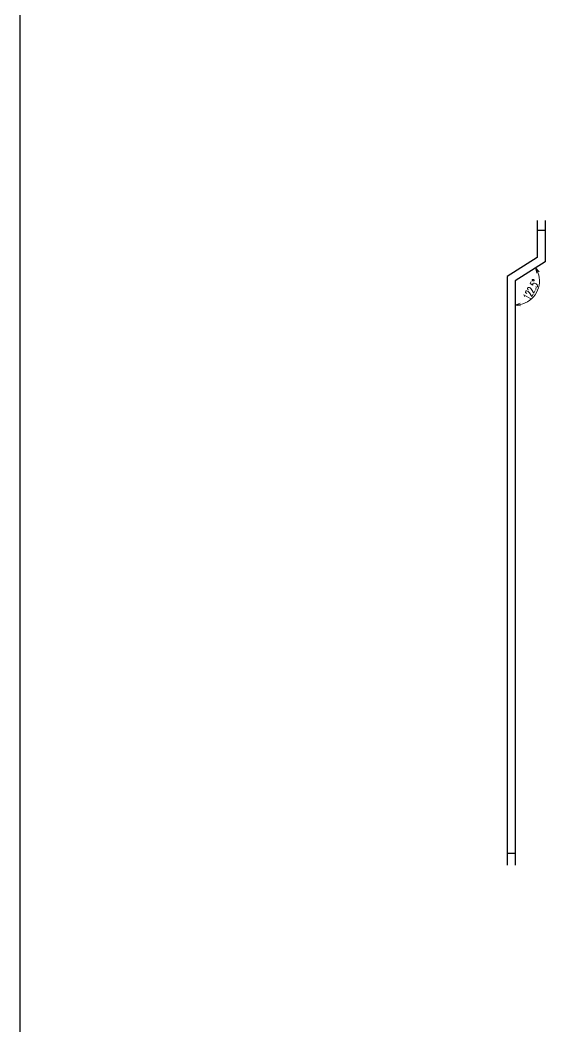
# Model space of a CAD drawing. Header units: millimetres. Extents: x 173893 to 258446, y -176540 to -123824.
# Drawn here: x 191169 to 191839, y -127598 to -126340 of the extents above; entities that cross this region are included whole.
import ezdxf

# ---------------------------------------------------------------- set-up
doc = ezdxf.new("R2010")
doc.units = ezdxf.units.MM
doc.header["$LTSCALE"] = 3
doc.layers.add('@.DM. NÉT CHÍNH', color=7, linetype='Continuous')
doc.styles.add('Ann_w01', font='romans.shx', dxfattribs={"width": 0.6, "bigfont": 'chineset.shx'})
doc.dimstyles.new('Dim 01_SC05', dxfattribs={"dimscale": 5, "dimtxt": 2, "dimasz": 1.3, "dimexe": 0.5, "dimexo": 0.5, "dimgap": 0.5, "dimtad": 1, "dimtoh": 1, "dimdec": 1, "dimzin": 12, "dimdsep": 46, "dimtxsty": 'Ann_w01', "dimblk": 'OPEN30', "dimcen": 1.5, "dimclrd": 6, "dimclre": 6, "dimclrt": 3, "dimadec": 1, "dimazin": 3, "dimtm": 1e-09, "dimtfac": 1, "dimtdec": 1, "dimtmove": 0, "dimatfit": 3, "dimldrblk": 'OPEN30', "dimfxl": 1, "dimtolj": 1, "dimlwd": 20, "dimlwe": 20, "dimarcsym": 0})

# ---------------------------------------------------------------- blocks, each defined once
blk = doc.blocks.new('_Open30')
at = {"color": 0, "linetype": 'ByBlock', "lineweight": -2}
for p, q in [((-1, 0.27), (0, 0)), ((0, 0), (-1, -0.27)), ((0, 0), (-1, 0))]:
    blk.add_line(p, q, dxfattribs=at)
blk = doc.blocks.new('*D4062')
at = {"layer": '@.DM. NÉT CHÍNH', "color": 6, "linetype": 'Continuous', "lineweight": 20, "transparency": 16777216}
blk.add_arc((191788.3, -126666.1), 30.2, 282.3498, 20.125, dxfattribs=at)
at = {"layer": 'Defpoints', "color": 0, "linetype": 'Continuous', "transparency": 16777216}
for p in [(191825.8, -126642.2), (191788.3, -126666.1), (191788.3, -126666.1), (191808, -126688.9), (191788.3, -127396)]:
    blk.add_point(p, dxfattribs=at)
at = {"layer": '@.DM. NÉT CHÍNH', "color": 6, "linetype": 'Continuous', "lineweight": 20, "transparency": 16777216, "xscale": 6.5, "yscale": 6.5, "zscale": 6.5}
for p, rotation in [((191813.8, -126649.8), 116.2998719562477), ((191788.3, -126696.3), 186.1748929683269)]:
    blk.add_blockref('_Open30', p, dxfattribs=dict(at, rotation=rotation))
at = {"layer": '@.DM. NÉT CHÍNH', "color": 3, "linetype": 'Continuous', "transparency": 16777216, "insert": (191808.2, -126677), "char_height": 10, "attachment_point": 5, "rotation": 61.2374, "style": 'Ann_w01'}
blk.add_mtext('\\A1;122.5°', dxfattribs=at)

msp = doc.modelspace()

# ---------------------------------------------------------------- linework, layer by layer
at = {"color": 1}
msp.add_line((191815.81, -126602.7), (191820.32, -126602.7), dxfattribs=at)
at = {"layer": '@.DM. NÉT CHÍNH', "linetype": 'Continuous'}
for p, q in [((191815.81, -126602.7), (191825.81, -126602.7)), ((191778.29, -127381.11), (191788.29, -127381.11))]:
    msp.add_line(p, q, dxfattribs=at)
msp.add_lwpolyline([(191169.37, -124247.34), (215177.7, -124247.34), (215177.7, -137826.43), (191169.37, -137826.43)], close=True, dxfattribs=at)
at = {"layer": '@.DM. NÉT CHÍNH', "color": 1, "linetype": 'Continuous'}
for points in [[(191815.81, -126590.7), (191815.81, -126636.7), (191778.29, -126660.58), (191778.29, -127396)], [(191825.81, -126590.7), (191825.81, -126642.19), (191788.29, -126666.07), (191788.29, -127396)]]:
    msp.add_lwpolyline(points, dxfattribs=at)

# ---------------------------------------------------------------- dimensions: what is measured, and where the dimension line sits
at = {"layer": '@.DM. NÉT CHÍNH', "linetype": 'Continuous'}
dim = msp.add_angular_dim_2l(base=(191808.04, -126688.94), line1=((191788.29, -126666.07), (191788.29, -127396)), line2=((191825.81, -126642.19), (191788.29, -126666.07)), dimstyle='Dim 01_SC05', dxfattribs=at)
dim.commit()
dim.dimension.update_dxf_attribs({"geometry": '*D4062', "text_midpoint": (191808.2, -126677)})

doc.saveas('drawing.dxf')
